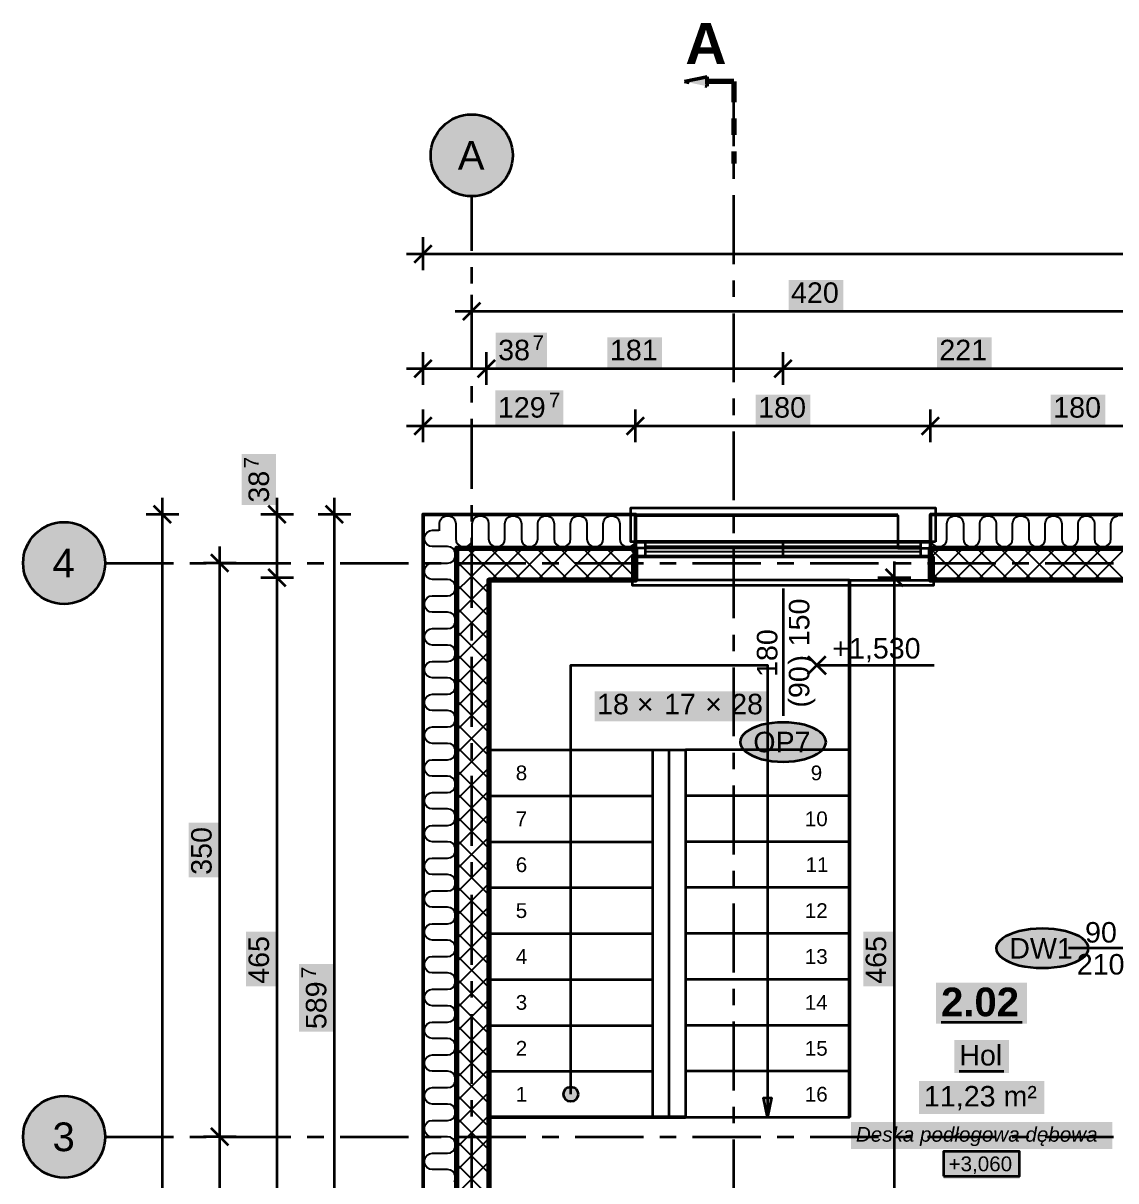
# Model space of a CAD drawing. Header units: metres. Extents: x -3.3 to 16.9, y -3.5 to 11.3.
# Drawn here: x -2.74 to 3.93, y 4.23 to 11.29 of the extents above; entities that cross this region are included whole.
import ezdxf

# ---------------------------------------------------------------- set-up
doc = ezdxf.new("R2010")
doc.units = ezdxf.units.M
doc.linetypes.add('PUNKTOWA', pattern=[10.5, 8.4, -1.05, 0, -1.05])
doc.linetypes.add('PUNKTOWA_KROTKA', pattern=[6.3, 4.2, -1.05, 0, -1.05])
for name, color, linetype, lineweight in [('A-KRESKOWANIE', 8, 'Continuous', 18), ('A-MASKA', 7, 'Continuous', 18), ('A-OKNA', 3, 'Continuous', 35), ('A-OPISY', 2, 'Continuous', 25), ('A-OSIE', 1, 'PUNKTOWA', 25), ('A-POMIESZCZENIA', 2, 'Continuous', 25), ('A-PRZEKROJE', 1, 'PUNKTOWA_KROTKA', 50), ('A-RZEDNE', 1, 'Continuous', 25), ('A-SCHODY', 6, 'Continuous', 25), ('A-SCIANY-IZOL', 4, 'Continuous', 35), ('A-SCIANY-KONSTR', 7, 'Continuous', 50), ('A-WIDOK', 7, 'Continuous', 25), ('A-WYMIARY', 1, 'Continuous', 25)]:
    doc.layers.add(name, color=color, linetype=linetype, lineweight=lineweight)
doc.styles.add('PL_ARIAL', font='arial.ttf')
doc.styles.add('PL_ARIAL_B', font='arialbd.ttf')
doc.styles.add('PL_ARIAL_I', font='ariali.ttf')

msp = doc.modelspace()

# ---------------------------------------------------------------- hatches: boundary and pattern name
at = {"layer": 'A-MASKA', "true_color": 0xffffff}
for points in [[(1.9334, 9.5445), (2.2666, 9.5445), (2.2666, 9.727), (1.9334, 9.727)], [(0.1465, 9.1945), (0.4588, 9.1945), (0.4588, 9.4045), (0.1465, 9.4045)], [(0.8284, 9.1945), (1.1616, 9.1945), (1.1616, 9.377), (0.8284, 9.377)], [(2.8384, 9.1945), (3.1716, 9.1945), (3.1716, 9.377), (2.8384, 9.377)], [(0.1448, 8.8445), (0.5582, 8.8445), (0.5582, 9.0545), (0.1448, 9.0545)], [(1.7334, 8.8445), (2.0666, 8.8445), (2.0666, 9.027), (1.7334, 9.027)], [(3.5334, 8.8445), (3.8666, 8.8445), (3.8666, 9.027), (3.5334, 9.027)], [(-1.1945, 8.3535), (-1.1945, 8.6658), (-1.4045, 8.6658), (-1.4045, 8.3535)], [(0.7498, 7.035), (1.8001, 7.035), (1.8001, 7.2175), (0.7498, 7.2175)], [(-1.5445, 6.0834), (-1.5445, 6.4166), (-1.727, 6.4166), (-1.727, 6.0834)], [(-1.1945, 5.4184), (-1.1945, 5.7516), (-1.377, 5.7516), (-1.377, 5.4184)], [(2.5713, 5.4184), (2.5713, 5.7516), (2.3888, 5.7516), (2.3888, 5.4184)], [(-0.8445, 5.1418), (-0.8445, 5.5552), (-1.0545, 5.5552), (-1.0545, 5.1418)]]:
    msp.add_hatch(color=7, dxfattribs=at).paths.add_polyline_path(points)
at = {"layer": 'A-OPISY', "true_color": 0xffffff}
for points in [[(2.1618, 6.9083), (2.1595, 6.924), (2.1529, 6.9394), (2.1419, 6.9543), (2.1267, 6.9683), (2.1077, 6.9814), (2.0851, 6.9932), (2.0594, 7.0035), (2.0309, 7.0123), (2.0002, 7.0192), (1.9678, 7.0242), (1.9342, 7.0273), (1.9, 7.0283), (1.8658, 7.0273), (1.8322, 7.0242), (1.7998, 7.0192), (1.7691, 7.0123), (1.7406, 7.0035), (1.7149, 6.9932), (1.6923, 6.9814), (1.6733, 6.9683), (1.6581, 6.9543), (1.6471, 6.9394), (1.6405, 6.924), (1.6382, 6.9083), (1.6405, 6.8927), (1.6471, 6.8773), (1.6581, 6.8624), (1.6733, 6.8483), (1.6923, 6.8353), (1.7149, 6.8235), (1.7406, 6.8131), (1.7691, 6.8044), (1.7998, 6.7975), (1.8322, 6.7924), (1.8658, 6.7894), (1.9, 6.7883), (1.9342, 6.7894), (1.9678, 6.7924), (2.0002, 6.7975), (2.0309, 6.8044), (2.0594, 6.8131), (2.0851, 6.8235), (2.1077, 6.8353), (2.1267, 6.8483), (2.1419, 6.8624), (2.1529, 6.8773), (2.1595, 6.8927)], [(3.7638, 5.65), (3.7614, 5.6657), (3.7542, 5.6811), (3.7423, 5.6959), (3.726, 5.71), (3.7055, 5.7231), (3.6812, 5.7349), (3.6535, 5.7452), (3.6228, 5.7539), (3.5898, 5.7609), (3.5548, 5.7659), (3.5187, 5.769), (3.4819, 5.77), (3.4451, 5.769), (3.4089, 5.7659), (3.374, 5.7609), (3.3409, 5.7539), (3.3103, 5.7452), (3.2826, 5.7349), (3.2583, 5.7231), (3.2378, 5.71), (3.2215, 5.6959), (3.2096, 5.6811), (3.2024, 5.6657), (3.2, 5.65), (3.2024, 5.6343), (3.2096, 5.6189), (3.2215, 5.6041), (3.2378, 5.59), (3.2583, 5.5769), (3.2826, 5.5651), (3.3103, 5.5548), (3.3409, 5.5461), (3.374, 5.5391), (3.4089, 5.5341), (3.4451, 5.531), (3.4819, 5.53), (3.5187, 5.531), (3.5548, 5.5341), (3.5898, 5.5391), (3.6228, 5.5461), (3.6535, 5.5548), (3.6812, 5.5651), (3.7055, 5.5769), (3.726, 5.59), (3.7423, 5.6041), (3.7542, 5.6189), (3.7614, 5.6343)]]:
    msp.add_hatch(color=7, dxfattribs=at).paths.add_polyline_path(points)
at = {"layer": 'A-OSIE', "true_color": 0xffffff}
for points in [[(0.25, 10.487), (0.2479, 10.5196), (0.2415, 10.5517), (0.231, 10.5827), (0.2165, 10.612), (0.1983, 10.6392), (0.1768, 10.6638), (0.1522, 10.6853), (0.125, 10.7035), (0.0957, 10.718), (0.0647, 10.7285), (0.0326, 10.7349), (0, 10.737), (-0.0326, 10.7349), (-0.0647, 10.7285), (-0.0957, 10.718), (-0.125, 10.7035), (-0.1522, 10.6853), (-0.1768, 10.6638), (-0.1983, 10.6392), (-0.2165, 10.612), (-0.231, 10.5827), (-0.2415, 10.5517), (-0.2479, 10.5196), (-0.25, 10.487), (-0.2479, 10.4544), (-0.2415, 10.4223), (-0.231, 10.3913), (-0.2165, 10.362), (-0.1983, 10.3348), (-0.1768, 10.3102), (-0.1522, 10.2887), (-0.125, 10.2705), (-0.0957, 10.256), (-0.0647, 10.2455), (-0.0326, 10.2391), (0, 10.237), (0.0326, 10.2391), (0.0647, 10.2455), (0.0957, 10.256), (0.125, 10.2705), (0.1522, 10.2887), (0.1768, 10.3102), (0.1983, 10.3348), (0.2165, 10.362), (0.231, 10.3913), (0.2415, 10.4223), (0.2479, 10.4544)], [(-2.237, 8), (-2.2391, 8.0326), (-2.2455, 8.0647), (-2.256, 8.0957), (-2.2705, 8.125), (-2.2887, 8.1522), (-2.3102, 8.1768), (-2.3348, 8.1983), (-2.362, 8.2165), (-2.3913, 8.231), (-2.4223, 8.2415), (-2.4544, 8.2479), (-2.487, 8.25), (-2.5196, 8.2479), (-2.5517, 8.2415), (-2.5827, 8.231), (-2.612, 8.2165), (-2.6392, 8.1983), (-2.6638, 8.1768), (-2.6853, 8.1522), (-2.7035, 8.125), (-2.718, 8.0957), (-2.7285, 8.0647), (-2.7349, 8.0326), (-2.737, 8), (-2.7349, 7.9674), (-2.7285, 7.9353), (-2.718, 7.9043), (-2.7035, 7.875), (-2.6853, 7.8478), (-2.6638, 7.8232), (-2.6392, 7.8017), (-2.612, 7.7835), (-2.5827, 7.769), (-2.5517, 7.7585), (-2.5196, 7.7521), (-2.487, 7.75), (-2.4544, 7.7521), (-2.4223, 7.7585), (-2.3913, 7.769), (-2.362, 7.7835), (-2.3348, 7.8017), (-2.3102, 7.8232), (-2.2887, 7.8478), (-2.2705, 7.875), (-2.256, 7.9043), (-2.2455, 7.9353), (-2.2391, 7.9674)], [(-2.237, 4.5), (-2.2391, 4.5326), (-2.2455, 4.5647), (-2.256, 4.5957), (-2.2705, 4.625), (-2.2887, 4.6522), (-2.3102, 4.6768), (-2.3348, 4.6983), (-2.362, 4.7165), (-2.3913, 4.731), (-2.4223, 4.7415), (-2.4544, 4.7479), (-2.487, 4.75), (-2.5196, 4.7479), (-2.5517, 4.7415), (-2.5827, 4.731), (-2.612, 4.7165), (-2.6392, 4.6983), (-2.6638, 4.6768), (-2.6853, 4.6522), (-2.7035, 4.625), (-2.718, 4.5957), (-2.7285, 4.5647), (-2.7349, 4.5326), (-2.737, 4.5), (-2.7349, 4.4674), (-2.7285, 4.4353), (-2.718, 4.4043), (-2.7035, 4.375), (-2.6853, 4.3478), (-2.6638, 4.3232), (-2.6392, 4.3017), (-2.612, 4.2835), (-2.5827, 4.269), (-2.5517, 4.2585), (-2.5196, 4.2521), (-2.487, 4.25), (-2.4544, 4.2521), (-2.4223, 4.2585), (-2.3913, 4.269), (-2.362, 4.2835), (-2.3348, 4.3017), (-2.3102, 4.3232), (-2.2887, 4.3478), (-2.2705, 4.375), (-2.256, 4.4043), (-2.2455, 4.4353), (-2.2391, 4.4674)]]:
    msp.add_hatch(color=7, dxfattribs=at).paths.add_polyline_path(points)
at = {"layer": 'A-POMIESZCZENIA', "true_color": 0xffffff}
for points in [[(2.8338, 5.1903), (3.3888, 5.1903), (3.3888, 5.4403), (2.8338, 5.4403)], [(2.945, 4.8903), (3.2776, 4.8903), (3.2776, 5.0903), (2.945, 5.0903)], [(2.7295, 4.6403), (3.493, 4.6403), (3.493, 4.8403), (2.7295, 4.8403)], [(2.314, 4.4253), (3.9085, 4.4253), (3.9085, 4.5903), (2.314, 4.5903)], [(2.8794, 4.2453), (3.3431, 4.2453), (3.3431, 4.4103), (2.8794, 4.4103)]]:
    msp.add_hatch(color=7, dxfattribs=at).paths.add_polyline_path(points)
at = {"layer": 'A-PRZEKROJE', "true_color": 0x000000}
msp.add_hatch(color=7, dxfattribs=at).paths.add_polyline_path([(1.2993, 10.937), (1.4362, 10.9661), (1.4362, 10.9079)])
at = {"layer": 'A-SCHODY', "true_color": 0xffffff}
msp.add_hatch(color=7, dxfattribs=at).paths.add_polyline_path([(0.65, 4.76), (0.6498, 4.7556), (0.6491, 4.7512), (0.6481, 4.7469), (0.6466, 4.7428), (0.6447, 4.7388), (0.6424, 4.735), (0.6398, 4.7315), (0.6368, 4.7282), (0.6335, 4.7252), (0.63, 4.7226), (0.6262, 4.7203), (0.6222, 4.7184), (0.6181, 4.7169), (0.6138, 4.7159), (0.6094, 4.7152), (0.605, 4.715), (0.6006, 4.7152), (0.5962, 4.7159), (0.5919, 4.7169), (0.5878, 4.7184), (0.5838, 4.7203), (0.58, 4.7226), (0.5765, 4.7252), (0.5732, 4.7282), (0.5702, 4.7315), (0.5676, 4.735), (0.5653, 4.7388), (0.5634, 4.7428), (0.5619, 4.7469), (0.5609, 4.7512), (0.5602, 4.7556), (0.56, 4.76), (0.5602, 4.7644), (0.5609, 4.7688), (0.5619, 4.7731), (0.5634, 4.7772), (0.5653, 4.7812), (0.5676, 4.785), (0.5702, 4.7885), (0.5732, 4.7918), (0.5765, 4.7948), (0.58, 4.7974), (0.5838, 4.7997), (0.5878, 4.8016), (0.5919, 4.8031), (0.5962, 4.8041), (0.6006, 4.8048), (0.605, 4.805), (0.6094, 4.8048), (0.6138, 4.8041), (0.6181, 4.8031), (0.6222, 4.8016), (0.6262, 4.7997), (0.63, 4.7974), (0.6335, 4.7948), (0.6368, 4.7918), (0.6398, 4.7885), (0.6424, 4.785), (0.6447, 4.7812), (0.6466, 4.7772), (0.6481, 4.7731), (0.6491, 4.7688), (0.6498, 4.7644)])
at = {"layer": 'A-SCHODY', "true_color": 0x000000}
msp.add_hatch(color=7, dxfattribs=at).paths.add_polyline_path([(1.805, 4.6201), (1.7801, 4.7375), (1.8299, 4.7375)])

# ---------------------------------------------------------------- linework, layer by layer
at = {"layer": 'A-KRESKOWANIE', "lineweight": 25, "ltscale": 0.05}
for points in [[(-0.197, 8.197), (-0.197, 8.2395), (-0.194, 8.2566), (-0.1853, 8.2716), (-0.172, 8.2828), (-0.1557, 8.2887), (-0.1383, 8.2887), (-0.122, 8.2828), (-0.1087, 8.2716), (-0.1, 8.2566), (-0.097, 8.2395), (-0.097, 8.1475), (-0.094, 8.1304), (-0.0853, 8.1154), (-0.072, 8.1042), (-0.0557, 8.0983), (-0.0383, 8.0983), (-0.022, 8.1042), (-0.0087, 8.1154), (0, 8.1304), (0.003, 8.1475), (0.003, 8.2395), (0.006, 8.2566), (0.0147, 8.2716), (0.028, 8.2828), (0.0443, 8.2887), (0.0617, 8.2887), (0.078, 8.2828), (0.0913, 8.2716), (0.1, 8.2566), (0.103, 8.2395), (0.103, 8.2395), (0.103, 8.1475), (0.103, 8.1475), (0.106, 8.1304), (0.1147, 8.1154), (0.128, 8.1042), (0.1443, 8.0983), (0.1617, 8.0983), (0.178, 8.1042), (0.1913, 8.1154), (0.2, 8.1304), (0.203, 8.1475), (0.203, 8.2395), (0.206, 8.2566), (0.2147, 8.2716), (0.228, 8.2828), (0.2443, 8.2887), (0.2617, 8.2887), (0.278, 8.2828), (0.2913, 8.2716), (0.3, 8.2566), (0.303, 8.2395), (0.303, 8.1475), (0.306, 8.1304), (0.3147, 8.1154), (0.328, 8.1042), (0.3443, 8.0983), (0.3617, 8.0983), (0.378, 8.1042), (0.3913, 8.1154), (0.4, 8.1304), (0.403, 8.1475), (0.403, 8.2395), (0.406, 8.2566), (0.4147, 8.2716), (0.428, 8.2828), (0.4443, 8.2887), (0.4617, 8.2887), (0.478, 8.2828), (0.4913, 8.2716), (0.5, 8.2566), (0.503, 8.2395), (0.503, 8.1475), (0.503, 8.1475), (0.506, 8.1304), (0.5147, 8.1154), (0.528, 8.1042), (0.5443, 8.0983), (0.5617, 8.0983), (0.578, 8.1042), (0.5913, 8.1154), (0.6, 8.1304), (0.603, 8.1475), (0.603, 8.2395), (0.606, 8.2566), (0.6147, 8.2716), (0.628, 8.2828), (0.6443, 8.2887), (0.6617, 8.2887), (0.678, 8.2828), (0.6913, 8.2716), (0.7, 8.2566), (0.703, 8.2395), (0.703, 8.1475), (0.706, 8.1304), (0.7147, 8.1154), (0.728, 8.1042), (0.7443, 8.0983), (0.7617, 8.0983), (0.778, 8.1042), (0.7913, 8.1154), (0.8, 8.1304), (0.803, 8.1475), (0.803, 8.2395), (0.803, 8.2395), (0.806, 8.2566), (0.8147, 8.2716), (0.828, 8.2828), (0.8443, 8.2887), (0.8617, 8.2887), (0.878, 8.2828), (0.8913, 8.2716), (0.9, 8.2566), (0.903, 8.2395), (0.903, 8.2395), (0.903, 8.1475), (0.906, 8.1304), (0.9147, 8.1154), (0.928, 8.1042), (0.9443, 8.0983), (0.9617, 8.0983), (0.978, 8.1042), (0.9913, 8.1154), (1, 8.1304), (1, 8.1305)], [(2.8, 8.1475), (2.803, 8.1304), (2.8117, 8.1154), (2.825, 8.1042), (2.8413, 8.0983), (2.8587, 8.0983), (2.875, 8.1042), (2.8883, 8.1154), (2.897, 8.1304), (2.9, 8.1475), (2.9, 8.2395), (2.903, 8.2566), (2.9117, 8.2716), (2.925, 8.2828), (2.9413, 8.2887), (2.9587, 8.2887), (2.975, 8.2828), (2.9883, 8.2716), (2.997, 8.2566), (3, 8.2395), (3, 8.1475), (3.003, 8.1304), (3.0117, 8.1154), (3.025, 8.1042), (3.0413, 8.0983), (3.0587, 8.0983), (3.075, 8.1042), (3.0883, 8.1154), (3.097, 8.1304), (3.1, 8.1475), (3.1, 8.2395), (3.103, 8.2566), (3.1117, 8.2716), (3.125, 8.2828), (3.1413, 8.2887), (3.1587, 8.2887), (3.175, 8.2828), (3.1883, 8.2716), (3.197, 8.2566), (3.2, 8.2395), (3.2, 8.1475), (3.203, 8.1304), (3.2117, 8.1154), (3.225, 8.1042), (3.2413, 8.0983), (3.2587, 8.0983), (3.275, 8.1042), (3.2883, 8.1154), (3.297, 8.1304), (3.3, 8.1475), (3.3, 8.2395), (3.303, 8.2566), (3.3117, 8.2716), (3.325, 8.2828), (3.3413, 8.2887), (3.3587, 8.2887), (3.375, 8.2828), (3.3883, 8.2716), (3.397, 8.2566), (3.4, 8.2395), (3.4, 8.1475), (3.403, 8.1304), (3.4117, 8.1154), (3.425, 8.1042), (3.4413, 8.0983), (3.4587, 8.0983), (3.475, 8.1042), (3.4883, 8.1154), (3.497, 8.1304), (3.5, 8.1475), (3.5, 8.2395), (3.503, 8.2566), (3.5117, 8.2716), (3.525, 8.2828), (3.5413, 8.2887), (3.5587, 8.2887), (3.575, 8.2828), (3.5883, 8.2716), (3.597, 8.2566), (3.6, 8.2395), (3.6, 8.1475), (3.603, 8.1304), (3.6117, 8.1154), (3.625, 8.1042), (3.6413, 8.0983), (3.6587, 8.0983), (3.675, 8.1042), (3.6883, 8.1154), (3.697, 8.1304), (3.7, 8.1475), (3.7, 8.2395), (3.703, 8.2566), (3.7117, 8.2716), (3.725, 8.2828), (3.7413, 8.2887), (3.7587, 8.2887), (3.775, 8.2828), (3.7883, 8.2716), (3.797, 8.2566), (3.8, 8.2395), (3.8, 8.1475), (3.803, 8.1304), (3.8117, 8.1154), (3.825, 8.1042), (3.8413, 8.0983), (3.8587, 8.0983), (3.875, 8.1042), (3.8883, 8.1154), (3.897, 8.1304), (3.9, 8.1475), (3.9, 8.1475), (3.9, 8.2395), (3.903, 8.2566), (3.9117, 8.2716), (3.925, 8.2828), (3.9413, 8.2887)], [(-0.1042, 4.225), (-0.0983, 4.2413), (-0.0983, 4.2587), (-0.1042, 4.275), (-0.1154, 4.2883), (-0.1304, 4.297), (-0.1475, 4.3), (-0.1475, 4.3), (-0.2395, 4.3), (-0.2395, 4.3), (-0.2566, 4.303), (-0.2716, 4.3117), (-0.2828, 4.325), (-0.2887, 4.3413), (-0.2887, 4.3587), (-0.2828, 4.375), (-0.2716, 4.3883), (-0.2566, 4.397), (-0.2395, 4.4), (-0.1475, 4.4), (-0.1304, 4.403), (-0.1154, 4.4117), (-0.1042, 4.425), (-0.0983, 4.4413), (-0.0983, 4.4587), (-0.1042, 4.475), (-0.1154, 4.4883), (-0.1304, 4.497), (-0.1475, 4.5), (-0.1475, 4.5), (-0.2395, 4.5), (-0.2395, 4.5), (-0.2566, 4.503), (-0.2716, 4.5117), (-0.2828, 4.525), (-0.2887, 4.5413), (-0.2887, 4.5587), (-0.2828, 4.575), (-0.2716, 4.5883), (-0.2566, 4.597), (-0.2395, 4.6), (-0.1475, 4.6), (-0.1304, 4.603), (-0.1154, 4.6117), (-0.1042, 4.625), (-0.0983, 4.6413), (-0.0983, 4.6587), (-0.1042, 4.675), (-0.1154, 4.6883), (-0.1304, 4.697), (-0.1475, 4.7), (-0.1475, 4.7), (-0.2395, 4.7), (-0.2395, 4.7), (-0.2566, 4.703), (-0.2716, 4.7117), (-0.2828, 4.725), (-0.2887, 4.7413), (-0.2887, 4.7587), (-0.2828, 4.775), (-0.2716, 4.7883), (-0.2566, 4.797), (-0.2395, 4.8), (-0.2395, 4.8), (-0.1475, 4.8), (-0.1304, 4.803), (-0.1154, 4.8117), (-0.1042, 4.825), (-0.0983, 4.8413), (-0.0983, 4.8587), (-0.1042, 4.875), (-0.1154, 4.8883), (-0.1304, 4.897), (-0.1475, 4.9), (-0.1475, 4.9), (-0.2395, 4.9), (-0.2395, 4.9), (-0.2566, 4.903), (-0.2716, 4.9117), (-0.2828, 4.925), (-0.2887, 4.9413), (-0.2887, 4.9587), (-0.2828, 4.975), (-0.2716, 4.9883), (-0.2566, 4.997), (-0.2395, 5), (-0.1475, 5), (-0.1304, 5.003), (-0.1154, 5.0117), (-0.1042, 5.025), (-0.0983, 5.0413), (-0.0983, 5.0587), (-0.1042, 5.075), (-0.1154, 5.0883), (-0.1304, 5.097), (-0.1475, 5.1), (-0.1475, 5.1), (-0.2395, 5.1), (-0.2395, 5.1), (-0.2566, 5.103), (-0.2716, 5.1117), (-0.2828, 5.125), (-0.2887, 5.1413), (-0.2887, 5.1587), (-0.2828, 5.175), (-0.2716, 5.1883), (-0.2566, 5.197), (-0.2395, 5.2), (-0.1475, 5.2), (-0.1304, 5.203), (-0.1154, 5.2117), (-0.1042, 5.225), (-0.0983, 5.2413), (-0.0983, 5.2587), (-0.1042, 5.275), (-0.1154, 5.2883), (-0.1304, 5.297), (-0.1475, 5.3), (-0.1475, 5.3), (-0.2395, 5.3), (-0.2395, 5.3), (-0.2566, 5.303), (-0.2716, 5.3117), (-0.2828, 5.325), (-0.2887, 5.3413), (-0.2887, 5.3587), (-0.2828, 5.375), (-0.2716, 5.3883), (-0.2566, 5.397), (-0.2395, 5.4), (-0.1475, 5.4), (-0.1304, 5.403), (-0.1154, 5.4117), (-0.1042, 5.425), (-0.0983, 5.4413), (-0.0983, 5.4587), (-0.1042, 5.475), (-0.1154, 5.4883), (-0.1304, 5.497), (-0.1475, 5.5), (-0.1475, 5.5), (-0.2395, 5.5), (-0.2395, 5.5), (-0.2566, 5.503), (-0.2716, 5.5117), (-0.2828, 5.525), (-0.2887, 5.5413), (-0.2887, 5.5587), (-0.2828, 5.575), (-0.2716, 5.5883), (-0.2566, 5.597), (-0.2395, 5.6), (-0.1475, 5.6), (-0.1304, 5.603), (-0.1154, 5.6117), (-0.1042, 5.625), (-0.0983, 5.6413), (-0.0983, 5.6587), (-0.1042, 5.675), (-0.1154, 5.6883), (-0.1304, 5.697), (-0.1475, 5.7), (-0.1475, 5.7), (-0.2395, 5.7), (-0.2395, 5.7), (-0.2566, 5.703), (-0.2716, 5.7117), (-0.2828, 5.725), (-0.2887, 5.7413), (-0.2887, 5.7587), (-0.2828, 5.775), (-0.2716, 5.7883), (-0.2566, 5.797), (-0.2395, 5.8), (-0.1475, 5.8), (-0.1304, 5.803), (-0.1154, 5.8117), (-0.1042, 5.825), (-0.0983, 5.8413), (-0.0983, 5.8587), (-0.1042, 5.875), (-0.1154, 5.8883), (-0.1304, 5.897), (-0.1475, 5.9), (-0.1475, 5.9), (-0.2395, 5.9), (-0.2395, 5.9), (-0.2566, 5.903), (-0.2716, 5.9117), (-0.2828, 5.925), (-0.2887, 5.9413), (-0.2887, 5.9587), (-0.2828, 5.975), (-0.2716, 5.9883), (-0.2566, 5.997), (-0.2395, 6), (-0.1475, 6), (-0.1304, 6.003), (-0.1154, 6.0117), (-0.1042, 6.025), (-0.0983, 6.0413), (-0.0983, 6.0587), (-0.1042, 6.075), (-0.1154, 6.0883), (-0.1304, 6.097), (-0.1475, 6.1), (-0.1475, 6.1), (-0.2395, 6.1), (-0.2395, 6.1), (-0.2566, 6.103), (-0.2716, 6.1117), (-0.2828, 6.125), (-0.2887, 6.1413), (-0.2887, 6.1587), (-0.2828, 6.175), (-0.2716, 6.1883), (-0.2566, 6.197), (-0.2395, 6.2), (-0.1475, 6.2), (-0.1304, 6.203), (-0.1154, 6.2117), (-0.1042, 6.225), (-0.0983, 6.2413), (-0.0983, 6.2587), (-0.1042, 6.275), (-0.1154, 6.2883), (-0.1304, 6.297), (-0.1475, 6.3), (-0.1475, 6.3), (-0.2395, 6.3), (-0.2395, 6.3), (-0.2566, 6.303), (-0.2716, 6.3117), (-0.2828, 6.325), (-0.2887, 6.3413), (-0.2887, 6.3587), (-0.2828, 6.375), (-0.2716, 6.3883), (-0.2566, 6.397), (-0.2395, 6.4), (-0.1475, 6.4), (-0.1304, 6.403), (-0.1154, 6.4117), (-0.1042, 6.425), (-0.0983, 6.4413), (-0.0983, 6.4587), (-0.1042, 6.475), (-0.1154, 6.4883), (-0.1304, 6.497), (-0.1475, 6.5), (-0.1475, 6.5), (-0.2395, 6.5), (-0.2395, 6.5), (-0.2566, 6.503), (-0.2716, 6.5117), (-0.2828, 6.525), (-0.2887, 6.5413), (-0.2887, 6.5587), (-0.2828, 6.575), (-0.2716, 6.5883), (-0.2566, 6.597), (-0.2395, 6.6), (-0.1475, 6.6), (-0.1304, 6.603), (-0.1154, 6.6117), (-0.1042, 6.625), (-0.0983, 6.6413), (-0.0983, 6.6587), (-0.1042, 6.675), (-0.1154, 6.6883), (-0.1304, 6.697), (-0.1475, 6.7), (-0.1475, 6.7), (-0.2395, 6.7), (-0.2395, 6.7), (-0.2566, 6.703), (-0.2716, 6.7117), (-0.2828, 6.725), (-0.2887, 6.7413), (-0.2887, 6.7587), (-0.2828, 6.775), (-0.2716, 6.7883), (-0.2566, 6.797), (-0.2395, 6.8), (-0.1475, 6.8), (-0.1304, 6.803), (-0.1154, 6.8117), (-0.1042, 6.825), (-0.0983, 6.8413), (-0.0983, 6.8587), (-0.1042, 6.875), (-0.1154, 6.8883), (-0.1304, 6.897), (-0.1475, 6.9), (-0.1475, 6.9), (-0.2395, 6.9), (-0.2395, 6.9), (-0.2566, 6.903), (-0.2716, 6.9117), (-0.2828, 6.925), (-0.2887, 6.9413), (-0.2887, 6.9587), (-0.2828, 6.975), (-0.2716, 6.9883), (-0.2566, 6.997), (-0.2395, 7), (-0.1475, 7), (-0.1304, 7.003), (-0.1154, 7.0117), (-0.1042, 7.025), (-0.0983, 7.0413), (-0.0983, 7.0587), (-0.1042, 7.075), (-0.1154, 7.0883), (-0.1304, 7.097), (-0.1475, 7.1), (-0.1475, 7.1), (-0.2395, 7.1), (-0.2395, 7.1), (-0.2566, 7.103), (-0.2716, 7.1117), (-0.2828, 7.125), (-0.2887, 7.1413), (-0.2887, 7.1587), (-0.2828, 7.175), (-0.2716, 7.1883), (-0.2566, 7.197), (-0.2395, 7.2), (-0.1475, 7.2), (-0.1304, 7.203), (-0.1154, 7.2117), (-0.1042, 7.225), (-0.0983, 7.2413), (-0.0983, 7.2587), (-0.1042, 7.275), (-0.1154, 7.2883), (-0.1304, 7.297), (-0.1475, 7.3), (-0.1475, 7.3), (-0.2395, 7.3), (-0.2395, 7.3), (-0.2566, 7.303), (-0.2716, 7.3117), (-0.2828, 7.325), (-0.2887, 7.3413), (-0.2887, 7.3587), (-0.2828, 7.375), (-0.2716, 7.3883), (-0.2566, 7.397), (-0.2395, 7.4), (-0.1475, 7.4), (-0.1304, 7.403), (-0.1154, 7.4117), (-0.1042, 7.425), (-0.0983, 7.4413), (-0.0983, 7.4587), (-0.1042, 7.475), (-0.1154, 7.4883), (-0.1304, 7.497), (-0.1475, 7.5), (-0.1475, 7.5), (-0.2395, 7.5), (-0.2395, 7.5), (-0.2566, 7.503), (-0.2716, 7.5117), (-0.2828, 7.525), (-0.2887, 7.5413), (-0.2887, 7.5587), (-0.2828, 7.575), (-0.2716, 7.5883), (-0.2566, 7.597), (-0.2395, 7.6), (-0.2395, 7.6), (-0.1475, 7.6), (-0.1304, 7.603), (-0.1154, 7.6117), (-0.1042, 7.625), (-0.0983, 7.6413), (-0.0983, 7.6587), (-0.1042, 7.675), (-0.1154, 7.6883), (-0.1304, 7.697), (-0.1475, 7.7), (-0.1475, 7.7), (-0.2395, 7.7), (-0.2395, 7.7), (-0.2566, 7.703), (-0.2716, 7.7117), (-0.2828, 7.725), (-0.2887, 7.7413), (-0.2887, 7.7587), (-0.2828, 7.775), (-0.2716, 7.7883), (-0.2566, 7.797), (-0.2395, 7.8), (-0.1475, 7.8), (-0.1304, 7.803), (-0.1154, 7.8117), (-0.1042, 7.825), (-0.0983, 7.8413), (-0.0983, 7.8587), (-0.1042, 7.875), (-0.1154, 7.8883), (-0.1304, 7.897), (-0.1475, 7.9), (-0.1475, 7.9), (-0.2395, 7.9), (-0.2395, 7.9), (-0.2566, 7.903), (-0.2716, 7.9117), (-0.2828, 7.925), (-0.2887, 7.9413), (-0.2887, 7.9587), (-0.2828, 7.975), (-0.2716, 7.9883), (-0.2566, 7.997), (-0.2395, 8), (-0.1475, 8), (-0.1304, 8.003), (-0.1154, 8.0117), (-0.1042, 8.025), (-0.0983, 8.0413), (-0.0983, 8.0587), (-0.1042, 8.075), (-0.1154, 8.0883), (-0.1304, 8.097), (-0.1475, 8.1), (-0.1475, 8.1), (-0.2395, 8.1), (-0.2395, 8.1), (-0.2566, 8.103), (-0.2716, 8.1117), (-0.2828, 8.125), (-0.2887, 8.1413), (-0.2887, 8.1587), (-0.2828, 8.175), (-0.2716, 8.1883), (-0.2566, 8.197), (-0.2395, 8.2), (-0.2, 8.2)], [(2.8, 8.2395), (2.8, 8.1475)], [(-0.09, 7.971), (0.029, 8.09)], [(0.166, 7.895), (-0.029, 8.09)], [(-0.0096, 7.91), (0.1704, 8.09)], [(0.3074, 7.895), (0.1124, 8.09)], [(0.1168, 7.895), (0.3118, 8.09)], [(0.4489, 7.895), (0.2539, 8.09)], [(0.2582, 7.895), (0.4532, 8.09)], [(0.5903, 7.895), (0.3953, 8.09)], [(0.3997, 7.895), (0.5947, 8.09)], [(0.7317, 7.895), (0.5367, 8.09)], [(0.5411, 7.895), (0.7361, 8.09)], [(0.8731, 7.895), (0.6781, 8.09)], [(0.6825, 7.895), (0.8775, 8.09)], [(1, 7.9095), (0.8195, 8.09)], [(0.8239, 7.895), (1, 8.0711)], [(1, 8.051), (0.961, 8.09)], [(2.8, 8.0326), (2.8574, 8.09)], [(2.9944, 7.895), (2.8, 8.0894)], [(2.8038, 7.895), (2.9988, 8.09)], [(3.1359, 7.895), (2.9409, 8.09)], [(2.9453, 7.895), (3.1403, 8.09)], [(3.2773, 7.895), (3.0823, 8.09)], [(3.0867, 7.895), (3.2817, 8.09)], [(3.4187, 7.895), (3.2237, 8.09)], [(3.2281, 7.895), (3.4231, 8.09)], [(3.5601, 7.895), (3.3651, 8.09)], [(3.3695, 7.895), (3.5645, 8.09)], [(3.7016, 7.895), (3.5066, 8.09)], [(3.5109, 7.895), (3.7059, 8.09)], [(3.843, 7.895), (3.648, 8.09)], [(3.6524, 7.895), (3.8474, 8.09)], [(3.9844, 7.895), (3.7894, 8.09)], [(3.7938, 7.895), (3.9888, 8.09)], [(0.0096, 7.91), (-0.09, 8.0096)], [(-0.09, 7.8296), (-0.0096, 7.91)], [(0.105, 7.8146), (0.0096, 7.91)], [(0.9654, 7.895), (1, 7.9296)], [(2.853, 7.895), (2.8, 7.948)], [(-0.09, 7.6882), (0.105, 7.8832)], [(0.105, 7.6732), (-0.09, 7.8682)], [(-0.09, 7.5468), (0.105, 7.7418)], [(0.105, 7.5318), (-0.09, 7.7268)], [(-0.09, 7.4053), (0.105, 7.6003)], [(0.105, 7.3903), (-0.09, 7.5853)], [(-0.09, 7.2639), (0.105, 7.4589)], [(0.105, 7.2489), (-0.09, 7.4439)], [(-0.09, 7.1225), (0.105, 7.3175)], [(0.105, 7.1075), (-0.09, 7.3025)], [(-0.09, 6.9811), (0.105, 7.1761)], [(0.105, 6.9661), (-0.09, 7.1611)], [(-0.09, 6.8396), (0.105, 7.0346)], [(0.105, 6.8246), (-0.09, 7.0196)], [(-0.09, 6.6982), (0.105, 6.8932)], [(0.105, 6.6832), (-0.09, 6.8782)], [(-0.09, 6.5568), (0.105, 6.7518)], [(0.105, 6.5418), (-0.09, 6.7368)], [(-0.09, 6.4154), (0.105, 6.6104)], [(0.105, 6.4004), (-0.09, 6.5954)], [(-0.09, 6.274), (0.105, 6.469)], [(0.105, 6.259), (-0.09, 6.454)], [(-0.09, 6.1325), (0.105, 6.3275)], [(0.105, 6.1175), (-0.09, 6.3125)], [(-0.09, 5.9911), (0.105, 6.1861)], [(0.105, 5.9761), (-0.09, 6.1711)], [(-0.09, 5.8497), (0.105, 6.0447)], [(0.105, 5.8347), (-0.09, 6.0297)], [(-0.09, 5.7083), (0.105, 5.9033)], [(0.105, 5.6933), (-0.09, 5.8883)], [(-0.09, 5.5669), (0.105, 5.7619)], [(0.105, 5.5519), (-0.09, 5.7469)], [(-0.09, 5.4254), (0.105, 5.6204)], [(0.105, 5.4104), (-0.09, 5.6054)], [(-0.09, 5.284), (0.105, 5.479)], [(0.105, 5.269), (-0.09, 5.464)], [(-0.09, 5.1426), (0.105, 5.3376)], [(0.105, 5.1276), (-0.09, 5.3226)], [(-0.09, 5.0012), (0.105, 5.1962)], [(0.105, 4.9862), (-0.09, 5.1812)], [(-0.09, 4.8597), (0.105, 5.0547)], [(0.105, 4.8447), (-0.09, 5.0397)], [(-0.09, 4.7183), (0.105, 4.9133)], [(0.105, 4.7033), (-0.09, 4.8983)], [(-0.09, 4.5769), (0.105, 4.7719)], [(0.105, 4.5619), (-0.09, 4.7569)], [(-0.09, 4.4355), (0.105, 4.6305)], [(0.105, 4.4205), (-0.09, 4.6155)], [(-0.09, 4.2941), (0.105, 4.4891)], [(0.105, 4.2791), (-0.09, 4.4741)], [(-0.09, 4.1526), (0.105, 4.3476)], [(0.105, 4.1376), (-0.09, 4.3326)]]:
    msp.add_lwpolyline(points, dxfattribs=at)
at = {"layer": 'A-OKNA', "lineweight": 35, "ltscale": 0.05}
for points in [[(2.83, 8.13), (0.97, 8.13), (0.97, 8.337), (2.83, 8.337)], [(2.82, 8.04), (0.98, 8.04), (0.98, 7.865), (2.82, 7.865)]]:
    msp.add_lwpolyline(points, close=True, dxfattribs=at)
at = {"layer": 'A-OKNA', "lineweight": 50, "ltscale": 0.05}
msp.add_lwpolyline([(2.8, 8.04), (1, 8.04), (1, 8.13), (2.8, 8.13)], close=True, dxfattribs=at)
at = {"layer": 'A-OKNA', "lineweight": 35, "ltscale": 0.05}
for points in [[(1.06, 8.04), (1.06, 8.13)], [(1.9, 8.04), (1.9, 8.13)], [(2.74, 8.04), (2.74, 8.13)]]:
    msp.add_lwpolyline(points, dxfattribs=at)
at = {"layer": 'A-OKNA', "lineweight": 25, "ltscale": 0.05}
for points in [[(2.74, 8.1012), (1.06, 8.1012)], [(2.74, 8.0688), (1.06, 8.0688)]]:
    msp.add_lwpolyline(points, dxfattribs=at)
at = {"layer": 'A-OPISY', "lineweight": 35, "ltscale": 0.05}
for points in [[(2.1618, 6.9083), (2.1595, 6.924), (2.1529, 6.9394), (2.1419, 6.9543), (2.1267, 6.9683), (2.1077, 6.9814), (2.0851, 6.9932), (2.0594, 7.0035), (2.0309, 7.0123), (2.0002, 7.0192), (1.9678, 7.0242), (1.9342, 7.0273), (1.9, 7.0283), (1.8658, 7.0273), (1.8322, 7.0242), (1.7998, 7.0192), (1.7691, 7.0123), (1.7406, 7.0035), (1.7149, 6.9932), (1.6923, 6.9814), (1.6733, 6.9683), (1.6581, 6.9543), (1.6471, 6.9394), (1.6405, 6.924), (1.6382, 6.9083), (1.6405, 6.8927), (1.6471, 6.8773), (1.6581, 6.8624), (1.6733, 6.8483), (1.6923, 6.8353), (1.7149, 6.8235), (1.7406, 6.8131), (1.7691, 6.8044), (1.7998, 6.7975), (1.8322, 6.7924), (1.8658, 6.7894), (1.9, 6.7883), (1.9342, 6.7894), (1.9678, 6.7924), (2.0002, 6.7975), (2.0309, 6.8044), (2.0594, 6.8131), (2.0851, 6.8235), (2.1077, 6.8353), (2.1267, 6.8483), (2.1419, 6.8624), (2.1529, 6.8773), (2.1595, 6.8927)], [(3.7638, 5.65), (3.7614, 5.6657), (3.7542, 5.6811), (3.7423, 5.6959), (3.726, 5.71), (3.7055, 5.7231), (3.6812, 5.7349), (3.6535, 5.7452), (3.6228, 5.7539), (3.5898, 5.7609), (3.5548, 5.7659), (3.5187, 5.769), (3.4819, 5.77), (3.4451, 5.769), (3.4089, 5.7659), (3.374, 5.7609), (3.3409, 5.7539), (3.3103, 5.7452), (3.2826, 5.7349), (3.2583, 5.7231), (3.2378, 5.71), (3.2215, 5.6959), (3.2096, 5.6811), (3.2024, 5.6657), (3.2, 5.65), (3.2024, 5.6343), (3.2096, 5.6189), (3.2215, 5.6041), (3.2378, 5.59), (3.2583, 5.5769), (3.2826, 5.5651), (3.3103, 5.5548), (3.3409, 5.5461), (3.374, 5.5391), (3.4089, 5.5341), (3.4451, 5.531), (3.4819, 5.53), (3.5187, 5.531), (3.5548, 5.5341), (3.5898, 5.5391), (3.6228, 5.5461), (3.6535, 5.5548), (3.6812, 5.5651), (3.7055, 5.5769), (3.726, 5.59), (3.7423, 5.6041), (3.7542, 5.6189), (3.7614, 5.6343)]]:
    msp.add_lwpolyline(points, close=True, dxfattribs=at)
at = {"layer": 'A-OSIE', "linetype": 'PUNKTOWA', "lineweight": 35, "ltscale": 0.050716, "flags": 128}
msp.add_lwpolyline([(0, -2.437), (0, 10.237)], dxfattribs=at)
at = {"layer": 'A-OSIE', "linetype": 'PUNKTOWA', "lineweight": 35, "ltscale": 0.049636, "flags": 128}
for points in [[(-2.237, 8), (15.9, 8)], [(-2.237, 4.5), (15.9, 4.5)]]:
    msp.add_lwpolyline(points, dxfattribs=at)
at = {"layer": 'A-OSIE', "linetype": 'Continuous', "lineweight": 35, "ltscale": 0.05}
for centre in [(0, 10.487), (-2.487, 8), (-2.487, 4.5)]:
    msp.add_circle(centre, 0.25, dxfattribs=at)
at = {"layer": 'A-POMIESZCZENIA', "lineweight": 35, "ltscale": 0.05}
for points in [[(2.8638, 5.2003), (3.3588, 5.2003)], [(2.975, 4.9003), (3.2476, 4.9003)]]:
    msp.add_lwpolyline(points, dxfattribs=at)
msp.add_lwpolyline([(2.8794, 4.2603), (3.3431, 4.2603), (3.3431, 4.4103), (2.8794, 4.4103)], close=True, dxfattribs=at)
at = {"layer": 'A-PRZEKROJE', "lineweight": 50, "ltscale": 0.05, "flags": 128}
msp.add_lwpolyline([(1.2993, 10.937), (1.4362, 10.9661), (1.4362, 10.9079)], close=True, dxfattribs=at)
at = {"layer": 'A-PRZEKROJE', "linetype": 'Continuous', "lineweight": 70, "ltscale": 0.05, "flags": 128}
msp.add_lwpolyline([(1.5993, 10.937), (1.4243, 10.937)], dxfattribs=at)
at = {"layer": 'A-PRZEKROJE', "linetype": 'PUNKTOWA', "lineweight": 35, "ltscale": 0.05, "flags": 128}
msp.add_lwpolyline([(1.5993, -3.137), (1.5993, 10.937)], dxfattribs=at)
at = {"layer": 'A-PRZEKROJE', "linetype": 'PUNKTOWA_KROTKA', "lineweight": 70, "ltscale": 0.03, "flags": 128}
msp.add_lwpolyline([(1.5993, 10.937), (1.5993, 10.437)], dxfattribs=at)
at = {"layer": 'A-RZEDNE', "lineweight": 35, "ltscale": 0.05}
for points in [[(2.05, 7.3225), (2.16, 7.4325)], [(2.05, 7.4325), (2.16, 7.3225)], [(2.105, 7.3775), (2.8208, 7.3775)]]:
    msp.add_lwpolyline(points, dxfattribs=at)
at = {"layer": 'A-SCHODY', "lineweight": 50, "ltscale": 0.05}
for points in [[(2.305, 4.62), (2.305, 7.895)], [(0.1051, 4.62), (1.305, 4.62)]]:
    msp.add_lwpolyline(points, dxfattribs=at)
at = {"layer": 'A-SCHODY', "lineweight": 35, "ltscale": 0.05}
for points in [[(0.605, 4.76), (0.605, 6.86), (0.605, 7.3775), (1.805, 7.3775), (1.805, 6.86), (1.805, 4.6201)], [(0.1051, 6.86), (1.3049, 6.86)], [(0.1051, 6.58), (1.105, 6.58), (1.105, 6.8599)], [(1.205, 4.62), (1.205, 6.86)], [(2.3049, 6.86), (1.305, 6.86), (1.305, 6.5801)], [(0.1051, 6.3), (1.105, 6.3), (1.105, 6.5799)], [(2.3049, 6.58), (1.305, 6.58), (1.305, 6.3001)], [(0.1051, 6.02), (1.105, 6.02), (1.105, 6.2999)], [(2.3049, 6.3), (1.305, 6.3), (1.305, 6.0201)], [(0.1051, 5.74), (1.105, 5.74), (1.105, 6.0199)], [(2.3049, 6.02), (1.305, 6.02), (1.305, 5.7401)], [(0.1051, 5.46), (1.105, 5.46), (1.105, 5.7399)], [(2.3049, 5.74), (1.305, 5.74), (1.305, 5.4601)], [(0.1051, 5.18), (1.105, 5.18), (1.105, 5.4599)], [(2.3049, 5.46), (1.305, 5.46), (1.305, 5.1801)], [(0.1051, 4.9), (1.105, 4.9), (1.105, 5.1799)], [(2.3049, 5.18), (1.305, 5.18), (1.305, 4.9001)], [(1.105, 4.6201), (1.105, 4.8999)], [(2.3049, 4.9), (1.305, 4.9), (1.305, 4.6201)]]:
    msp.add_lwpolyline(points, dxfattribs=at)
msp.add_lwpolyline([(1.805, 4.6201), (1.7801, 4.7375), (1.8299, 4.7375)], close=True, dxfattribs=at)
msp.add_circle((0.605, 4.76), 0.045, dxfattribs=at)
at = {"layer": 'A-SCIANY-IZOL', "lineweight": 50, "ltscale": 0.05}
msp.add_lwpolyline([(-0.297, 2.4), (-0.297, 8.297), (-0.297, 8.297), (-0.297, 8.297), (1, 8.297), (1, 8.297), (1, 8.297), (1, 8.09), (1, 8.09), (1, 8.09), (-0.09, 8.09), (-0.09, 8.09), (-0.09, 8.09), (-0.09, 8.09), (-0.09, 8.09), (-0.09, 8.09), (-0.09, 8.09), (-0.09, 8.09), (-0.09, 8.09), (-0.09, 8.09), (-0.09, 8.09), (-0.09, 8.09), (-0.09, 8.09), (-0.09, 8.09), (-0.09, 8.09), (-0.09, 8.09), (-0.09, 8.09), (-0.09, 2.4)], dxfattribs=at)
msp.add_lwpolyline([(2.8, 8.09), (2.8, 8.09), (2.8, 8.297), (2.8, 8.297), (2.8, 8.297), (4.6, 8.297), (4.6, 8.297), (4.6, 8.297), (4.6, 8.09), (4.6, 8.09), (4.6, 8.09), (2.8, 8.09)], close=True, dxfattribs=at)
at = {"layer": 'A-SCIANY-KONSTR', "lineweight": 70, "ltscale": 0.05}
for points in [[(-0.09, 2.4), (-0.09, 7.91), (-0.09, 7.91), (-0.09, 7.91), (-0.09, 7.91), (-0.09, 8.09), (-0.09, 8.09), (-0.09, 8.09), (-0.09, 8.09), (1, 8.09), (1, 8.09), (1, 8.09), (1, 8.09), (1, 8.09), (1, 7.895), (1, 7.895), (1, 7.895), (0.105, 7.895), (0.105, 7.895), (0.105, 7.895), (0.105, 7.895), (0.105, 7.895), (0.105, 7.895), (0.105, 7.895), (0.105, 7.895), (0.105, 7.895), (0.105, 7.895), (0.105, 7.895), (0.105, 7.895), (0.105, 7.895), (0.105, 7.895), (0.105, 7.895), (0.105, 7.895), (0.105, 7.895), (0.105, 3.26)], [(4.095, 7.895), (2.8, 7.895), (2.8, 7.895), (2.8, 7.895), (2.8, 7.895), (2.8, 8.09), (2.8, 8.09), (2.8, 8.09), (2.8, 8.09), (4.6, 8.09)]]:
    msp.add_lwpolyline(points, dxfattribs=at)
at = {"layer": 'A-WIDOK', "lineweight": 35, "ltscale": 0.05}
for points in [[(1.0005, 8.297), (2.6, 8.297)], [(1.0005, 8.29), (2.6, 8.29), (2.6, 8.09), (1.0005, 8.09)], [(2.6005, 8.09), (2.7995, 8.09)], [(0.1055, 4.62), (2.305, 4.62), (2.305, 7.895), (2.7995, 7.895)], [(2.3045, 7.895), (1.0005, 7.895)]]:
    msp.add_lwpolyline(points, dxfattribs=at)
at = {"layer": 'A-WYMIARY', "lineweight": 35, "ltscale": 0.05}
for points in [[(-0.297, 9.787), (-0.297, 9.987)], [(-0.397, 9.887), (10.397, 9.887)], [(-0.35, 9.834), (-0.244, 9.94)], [(0, 9.437), (0, 9.637)], [(-0.1, 9.537), (10.1, 9.537)], [(-0.053, 9.484), (0.053, 9.59)], [(-0.297, 9.087), (-0.297, 9.287)], [(0.09, 9.087), (0.09, 9.287)], [(1.9, 9.087), (1.9, 9.287)], [(-0.397, 9.187), (10.397, 9.187)], [(-0.35, 9.134), (-0.244, 9.24)], [(0.037, 9.134), (0.143, 9.24)], [(1.847, 9.134), (1.953, 9.24)], [(-0.297, 8.737), (-0.297, 8.937)], [(1, 8.737), (1, 8.937)], [(2.8, 8.737), (2.8, 8.937)], [(-0.397, 8.837), (10.397, 8.837)], [(-0.35, 8.784), (-0.244, 8.89)], [(0.947, 8.784), (1.053, 8.89)], [(2.747, 8.784), (2.853, 8.89)], [(-1.834, 8.244), (-1.94, 8.35)], [(-1.887, -0.397), (-1.887, 8.397)], [(-1.134, 8.244), (-1.24, 8.35)], [(-1.187, -0.397), (-1.187, 8.397)], [(-0.784, 8.244), (-0.89, 8.35)], [(-0.837, -0.397), (-0.837, 8.397)], [(-1.787, 8.297), (-1.987, 8.297)], [(-1.087, 8.297), (-1.287, 8.297)], [(-0.737, 8.297), (-0.937, 8.297)], [(-1.484, 7.947), (-1.59, 8.053)], [(-1.537, -0.1), (-1.537, 8.1)], [(-1.437, 8), (-1.637, 8)], [(2.5788, -0.01), (2.5788, 8.01)], [(-1.087, 7.91), (-1.287, 7.91)], [(-1.134, 7.857), (-1.24, 7.963)], [(2.6788, 7.91), (2.4788, 7.91)], [(2.6318, 7.857), (2.5258, 7.963)], [(1.9, 7.845), (1.9, 7.0683)], [(4.045, 5.65), (3.6419, 5.65)], [(-1.484, 4.447), (-1.59, 4.553)], [(-1.437, 4.5), (-1.637, 4.5)]]:
    msp.add_lwpolyline(points, dxfattribs=at)

# ---------------------------------------------------------------- texts
at = {"layer": 'A-OPISY', "style": 'PL_ARIAL'}
for s, p in [('OP7', (1.7182, 6.8458)), ('DW1', (3.28, 5.5875))]:
    msp.add_text(s, height=0.125, dxfattribs=at).set_placement(p)
at = {"layer": 'A-OSIE', "style": 'PL_ARIAL'}
for s, p in [('A', (-0.0848, 10.3995)), ('4', (-2.5577, 7.9125)), ('3', (-2.5577, 4.4125))]:
    msp.add_text(s, height=0.175, dxfattribs=at).set_placement(p)
at = {"layer": 'A-POMIESZCZENIA'}
for s, height, style, p in [('2.02', 0.175, 'PL_ARIAL_B', (2.8638, 5.2353)), ('Hol', 0.125, 'PL_ARIAL', (2.975, 4.9353)), ('11,23 m²', 0.125, 'PL_ARIAL', (2.7595, 4.6853)), ('Deska podłogowa dębowa', 0.09, 'PL_ARIAL_I', (2.344, 4.4703)), ('+3,060', 0.09, 'PL_ARIAL', (2.9094, 4.2903))]:
    msp.add_text(s, height=height, dxfattribs=dict(at, style=style)).set_placement(p)
at = {"layer": 'A-PRZEKROJE', "style": 'PL_ARIAL_B'}
msp.add_text('A', height=0.25, dxfattribs=at).set_placement((1.3031, 11.0432))
at = {"layer": 'A-RZEDNE', "style": 'PL_ARIAL'}
msp.add_text('+1,530', height=0.125, dxfattribs=at).set_placement((2.2, 7.4175))
at = {"layer": 'A-SCHODY', "style": 'PL_ARIAL'}
for s, height, p in [('18 × ', 0.125, (0.7648, 7.0775)), ('28', 0.125, (1.5831, 7.0775)), ('17', 0.125, (1.1739, 7.0775)), (' × ', 0.125, (1.376, 7.0775)), ('8', 0.09, (0.2686, 6.675)), ('9', 0.09, (2.0686, 6.675)), ('7', 0.09, (0.2686, 6.395)), ('10', 0.09, (2.0323, 6.395)), ('6', 0.09, (0.2686, 6.115)), ('11', 0.09, (2.0371, 6.115)), ('5', 0.09, (0.2686, 5.835)), ('12', 0.09, (2.0323, 5.835)), ('4', 0.09, (0.2686, 5.555)), ('13', 0.09, (2.0323, 5.555)), ('3', 0.09, (0.2686, 5.275)), ('14', 0.09, (2.0323, 5.275)), ('2', 0.09, (0.2686, 4.995)), ('15', 0.09, (2.0323, 4.995)), ('1', 0.09, (0.2686, 4.715)), ('16', 0.09, (2.0323, 4.715))]:
    msp.add_text(s, height=height, dxfattribs=at).set_placement(p)
at = {"layer": 'A-WYMIARY', "style": 'PL_ARIAL'}
for s, height, p in [('420', 0.125, (1.9484, 9.587)), ('38', 0.125, (0.1615, 9.237)), ('7', 0.09, (0.3711, 9.2995)), ('181', 0.125, (0.8434, 9.237)), ('221', 0.125, (2.8534, 9.237)), ('7', 0.09, (0.4704, 8.9495)), ('129', 0.125, (0.1598, 8.887)), ('180', 0.125, (1.7484, 8.887)), ('180', 0.125, (3.5484, 8.887)), ('90', 0.125, (3.7424, 5.685)), ('210', 0.125, (3.6919, 5.49))]:
    msp.add_text(s, height=height, dxfattribs=at).set_placement(p)
for s, height, p in [('7', 0.09, (-1.2995, 8.5781)), ('38', 0.125, (-1.237, 8.3685)), ('150', 0.125, (2.06, 7.4919)), ('180', 0.125, (1.865, 7.3051)), (') ', 0.125, (2.06, 7.3809)), ('(90', 0.125, (2.06, 7.1183)), ('350', 0.125, (-1.587, 6.0984)), ('465', 0.125, (-1.237, 5.4334)), ('465', 0.125, (2.5288, 5.4334)), ('7', 0.09, (-0.9495, 5.4674)), ('589', 0.125, (-0.887, 5.1568))]:
    msp.add_text(s, height=height, rotation=90, dxfattribs=at).set_placement(p)

doc.saveas('drawing.dxf')
